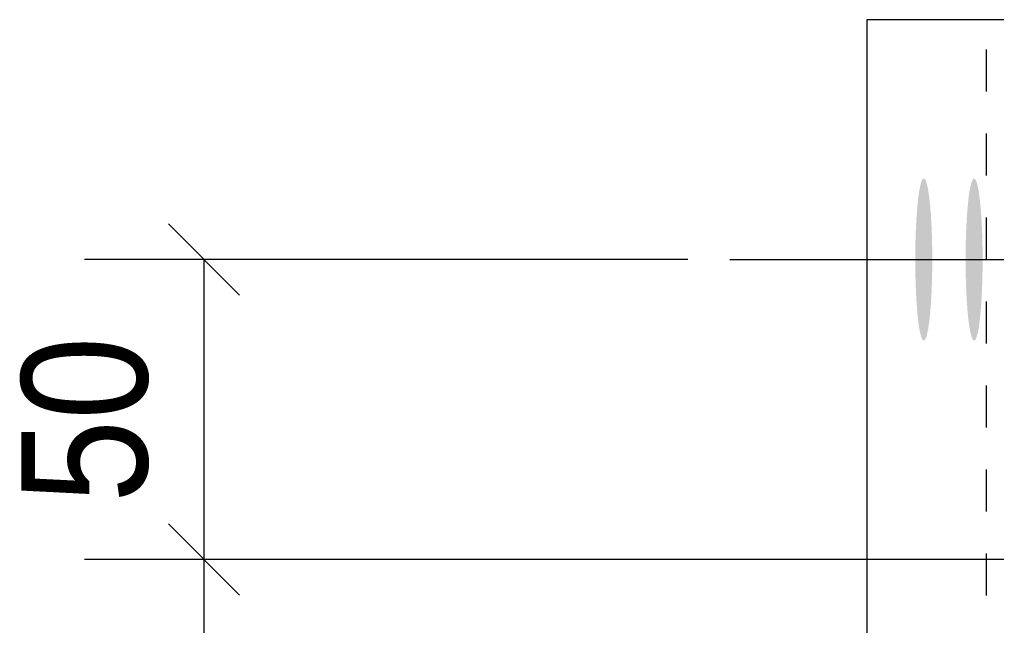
# Model space of a CAD drawing. Header units: millimetres. Extents: x 2 to 825, y 1 to 579.
# Drawn here: x 76.92 to 100.19, y 453.57 to 468 of the extents above; entities that cross this region are included whole.
import ezdxf

# ---------------------------------------------------------------- set-up
doc = ezdxf.new("R2010")
doc.units = ezdxf.units.MM
doc.linetypes.add('XKITLINE00', pattern=[0])
doc.linetypes.add('XKITLINE01', pattern=[4, 1, -1, 1, -1])
for name, color, linetype, lineweight in [('Bolt', 3, 'Continuous', 0), ('Dimensions', 7, 'Continuous', 0), ('Part', 2, 'Continuous', 0)]:
    doc.layers.add(name, color=color, linetype=linetype, lineweight=lineweight)
doc.styles.add('ARIAL', font='ARIAL.TTF')

# ---------------------------------------------------------------- blocks, each defined once
blk = doc.blocks.new('*A35')
at = {"layer": 'Bolt'}
for points in [[(98.661, 462.237), (98.661, 462.19), (98.66, 462.143), (98.66, 462.096), (98.659, 462.049), (98.659, 462.002), (98.658, 461.955), (98.657, 461.908), (98.656, 461.862), (98.655, 461.816), (98.654, 461.77), (98.652, 461.725), (98.651, 461.68), (98.649, 461.635), (98.647, 461.591), (98.646, 461.547), (98.644, 461.503), (98.642, 461.46), (98.639, 461.418), (98.637, 461.375), (98.635, 461.334), (98.632, 461.293), (98.63, 461.253), (98.627, 461.213), (98.624, 461.174), (98.621, 461.136), (98.618, 461.098), (98.615, 461.061), (98.612, 461.025), (98.609, 460.989), (98.605, 460.955), (98.602, 460.921), (98.598, 460.888), (98.595, 460.856), (98.591, 460.824), (98.587, 460.794), (98.583, 460.764), (98.579, 460.736), (98.575, 460.708), (98.571, 460.681), (98.567, 460.655), (98.563, 460.63), (98.558, 460.607), (98.554, 460.584), (98.55, 460.562), (98.545, 460.541), (98.541, 460.521), (98.536, 460.503), (98.532, 460.485), (98.527, 460.469), (98.522, 460.453), (98.517, 460.439), (98.513, 460.426), (98.508, 460.414), (98.503, 460.403), (98.498, 460.393), (98.493, 460.384), (98.488, 460.377), (98.483, 460.371), (98.479, 460.365), (98.474, 460.361), (98.469, 460.358), (98.464, 460.357), (98.459, 460.356), (98.454, 460.357), (98.449, 460.358), (98.444, 460.361), (98.439, 460.365), (98.434, 460.371), (98.429, 460.377), (98.424, 460.384), (98.419, 460.393), (98.414, 460.403), (98.41, 460.414), (98.405, 460.426), (98.4, 460.439), (98.395, 460.453), (98.391, 460.469), (98.386, 460.485), (98.381, 460.503), (98.377, 460.521), (98.372, 460.541), (98.368, 460.562), (98.363, 460.584), (98.359, 460.607), (98.355, 460.63), (98.35, 460.655), (98.346, 460.681), (98.342, 460.708), (98.338, 460.736), (98.334, 460.764), (98.33, 460.794), (98.327, 460.824), (98.323, 460.856), (98.319, 460.888), (98.316, 460.921), (98.312, 460.955), (98.309, 460.989), (98.306, 461.025), (98.302, 461.061), (98.299, 461.098), (98.296, 461.136), (98.293, 461.174), (98.291, 461.213), (98.288, 461.253), (98.285, 461.293), (98.283, 461.334), (98.28, 461.375), (98.278, 461.418), (98.276, 461.46), (98.274, 461.503), (98.272, 461.547), (98.27, 461.591), (98.268, 461.635), (98.267, 461.68), (98.265, 461.725), (98.264, 461.77), (98.262, 461.816), (98.261, 461.862), (98.26, 461.908), (98.259, 461.955), (98.259, 462.002), (98.258, 462.049), (98.257, 462.096), (98.257, 462.143), (98.257, 462.19), (98.256, 462.237), (98.256, 462.285), (98.256, 462.332), (98.257, 462.379), (98.257, 462.426), (98.257, 462.474), (98.258, 462.521), (98.259, 462.568), (98.259, 462.614), (98.26, 462.661), (98.261, 462.707), (98.262, 462.753), (98.264, 462.799), (98.265, 462.844), (98.267, 462.89), (98.268, 462.934), (98.27, 462.979), (98.272, 463.023), (98.274, 463.066), (98.276, 463.109), (98.278, 463.152), (98.28, 463.194), (98.283, 463.235), (98.285, 463.276), (98.288, 463.316), (98.291, 463.356), (98.293, 463.395), (98.296, 463.433), (98.299, 463.471), (98.302, 463.508), (98.306, 463.544), (98.309, 463.58), (98.312, 463.614), (98.316, 463.648), (98.319, 463.681), (98.323, 463.714), (98.327, 463.745), (98.33, 463.775), (98.334, 463.805), (98.338, 463.834), (98.342, 463.861), (98.346, 463.888), (98.35, 463.914), (98.355, 463.939), (98.359, 463.963), (98.363, 463.985), (98.368, 464.007), (98.372, 464.028), (98.377, 464.048), (98.381, 464.066), (98.386, 464.084), (98.391, 464.1), (98.395, 464.116), (98.4, 464.13), (98.405, 464.143), (98.41, 464.155), (98.414, 464.166), (98.419, 464.176), (98.424, 464.185), (98.429, 464.192), (98.434, 464.199), (98.439, 464.204), (98.444, 464.208), (98.449, 464.211), (98.454, 464.213), (98.459, 464.213), (98.464, 464.213), (98.469, 464.211), (98.474, 464.208), (98.479, 464.204), (98.483, 464.199), (98.488, 464.192), (98.493, 464.185), (98.498, 464.176), (98.503, 464.166), (98.508, 464.155), (98.513, 464.143), (98.517, 464.13), (98.522, 464.116), (98.527, 464.1), (98.532, 464.084), (98.536, 464.066), (98.541, 464.048), (98.545, 464.028), (98.55, 464.007), (98.554, 463.985), (98.558, 463.963), (98.563, 463.939), (98.567, 463.914), (98.571, 463.888), (98.575, 463.861), (98.579, 463.834), (98.583, 463.805), (98.587, 463.775), (98.591, 463.745), (98.595, 463.714), (98.598, 463.681), (98.602, 463.648), (98.605, 463.614), (98.609, 463.58), (98.612, 463.544), (98.615, 463.508), (98.618, 463.471), (98.621, 463.433), (98.624, 463.395), (98.627, 463.356), (98.63, 463.316), (98.632, 463.276), (98.635, 463.235), (98.637, 463.194), (98.639, 463.152), (98.642, 463.109), (98.644, 463.066), (98.646, 463.023), (98.647, 462.979), (98.649, 462.934), (98.651, 462.89), (98.652, 462.844), (98.654, 462.799), (98.655, 462.753), (98.656, 462.707), (98.657, 462.661), (98.658, 462.614), (98.659, 462.568), (98.659, 462.521), (98.66, 462.474), (98.66, 462.426), (98.661, 462.379), (98.661, 462.332), (98.661, 462.285)], [(99.86, 462.237), (99.86, 462.19), (99.859, 462.143), (99.859, 462.096), (99.858, 462.049), (99.858, 462.002), (99.857, 461.955), (99.856, 461.908), (99.855, 461.862), (99.854, 461.816), (99.852, 461.77), (99.851, 461.725), (99.85, 461.68), (99.848, 461.635), (99.846, 461.591), (99.844, 461.547), (99.842, 461.503), (99.84, 461.46), (99.838, 461.418), (99.836, 461.375), (99.834, 461.334), (99.831, 461.293), (99.828, 461.253), (99.826, 461.213), (99.823, 461.174), (99.82, 461.136), (99.817, 461.098), (99.814, 461.061), (99.811, 461.025), (99.807, 460.989), (99.804, 460.955), (99.801, 460.921), (99.797, 460.888), (99.793, 460.856), (99.79, 460.824), (99.786, 460.794), (99.782, 460.764), (99.778, 460.736), (99.774, 460.708), (99.77, 460.681), (99.766, 460.655), (99.762, 460.63), (99.757, 460.607), (99.753, 460.584), (99.748, 460.562), (99.744, 460.541), (99.739, 460.521), (99.735, 460.503), (99.73, 460.485), (99.726, 460.469), (99.721, 460.453), (99.716, 460.439), (99.711, 460.426), (99.707, 460.414), (99.702, 460.403), (99.697, 460.393), (99.692, 460.384), (99.687, 460.377), (99.682, 460.371), (99.677, 460.365), (99.672, 460.361), (99.667, 460.358), (99.662, 460.357), (99.658, 460.356), (99.653, 460.357), (99.648, 460.358), (99.643, 460.361), (99.638, 460.365), (99.633, 460.371), (99.628, 460.377), (99.623, 460.384), (99.618, 460.393), (99.613, 460.403), (99.608, 460.414), (99.604, 460.426), (99.599, 460.439), (99.594, 460.453), (99.589, 460.469), (99.585, 460.485), (99.58, 460.503), (99.576, 460.521), (99.571, 460.541), (99.567, 460.562), (99.562, 460.584), (99.558, 460.607), (99.554, 460.63), (99.549, 460.655), (99.545, 460.681), (99.541, 460.708), (99.537, 460.736), (99.533, 460.764), (99.529, 460.794), (99.525, 460.824), (99.522, 460.856), (99.518, 460.888), (99.514, 460.921), (99.511, 460.955), (99.508, 460.989), (99.504, 461.025), (99.501, 461.061), (99.498, 461.098), (99.495, 461.136), (99.492, 461.174), (99.489, 461.213), (99.487, 461.253), (99.484, 461.293), (99.481, 461.334), (99.479, 461.375), (99.477, 461.418), (99.475, 461.46), (99.473, 461.503), (99.471, 461.547), (99.469, 461.591), (99.467, 461.635), (99.465, 461.68), (99.464, 461.725), (99.463, 461.77), (99.461, 461.816), (99.46, 461.862), (99.459, 461.908), (99.458, 461.955), (99.457, 462.002), (99.457, 462.049), (99.456, 462.096), (99.456, 462.143), (99.455, 462.19), (99.455, 462.237), (99.455, 462.285), (99.455, 462.332), (99.455, 462.379), (99.456, 462.426), (99.456, 462.474), (99.457, 462.521), (99.457, 462.568), (99.458, 462.614), (99.459, 462.661), (99.46, 462.707), (99.461, 462.753), (99.463, 462.799), (99.464, 462.844), (99.465, 462.89), (99.467, 462.934), (99.469, 462.979), (99.471, 463.023), (99.473, 463.066), (99.475, 463.109), (99.477, 463.152), (99.479, 463.194), (99.481, 463.235), (99.484, 463.276), (99.487, 463.316), (99.489, 463.356), (99.492, 463.395), (99.495, 463.433), (99.498, 463.471), (99.501, 463.508), (99.504, 463.544), (99.508, 463.58), (99.511, 463.614), (99.514, 463.648), (99.518, 463.681), (99.522, 463.714), (99.525, 463.745), (99.529, 463.775), (99.533, 463.805), (99.537, 463.834), (99.541, 463.861), (99.545, 463.888), (99.549, 463.914), (99.554, 463.939), (99.558, 463.963), (99.562, 463.985), (99.567, 464.007), (99.571, 464.028), (99.576, 464.048), (99.58, 464.066), (99.585, 464.084), (99.589, 464.1), (99.594, 464.116), (99.599, 464.13), (99.604, 464.143), (99.608, 464.155), (99.613, 464.166), (99.618, 464.176), (99.623, 464.185), (99.628, 464.192), (99.633, 464.199), (99.638, 464.204), (99.643, 464.208), (99.648, 464.211), (99.653, 464.213), (99.658, 464.213), (99.662, 464.213), (99.667, 464.211), (99.672, 464.208), (99.677, 464.204), (99.682, 464.199), (99.687, 464.192), (99.692, 464.185), (99.697, 464.176), (99.702, 464.166), (99.707, 464.155), (99.711, 464.143), (99.716, 464.13), (99.721, 464.116), (99.726, 464.1), (99.73, 464.084), (99.735, 464.066), (99.739, 464.048), (99.744, 464.028), (99.748, 464.007), (99.753, 463.985), (99.757, 463.963), (99.762, 463.939), (99.766, 463.914), (99.77, 463.888), (99.774, 463.861), (99.778, 463.834), (99.782, 463.805), (99.786, 463.775), (99.79, 463.745), (99.793, 463.714), (99.797, 463.681), (99.801, 463.648), (99.804, 463.614), (99.807, 463.58), (99.811, 463.544), (99.814, 463.508), (99.817, 463.471), (99.82, 463.433), (99.823, 463.395), (99.826, 463.356), (99.828, 463.316), (99.831, 463.276), (99.834, 463.235), (99.836, 463.194), (99.838, 463.152), (99.84, 463.109), (99.842, 463.066), (99.844, 463.023), (99.846, 462.979), (99.848, 462.934), (99.85, 462.89), (99.851, 462.844), (99.852, 462.799), (99.854, 462.753), (99.855, 462.707), (99.856, 462.661), (99.857, 462.614), (99.858, 462.568), (99.858, 462.521), (99.859, 462.474), (99.859, 462.426), (99.86, 462.379), (99.86, 462.332), (99.86, 462.285)]]:
    blk.add_hatch(color=3, dxfattribs=at).paths.add_polyline_path(points, flags=17)
at = {"layer": 'Bolt', "color": 3, "linetype": 'XKITLINE00', "lineweight": 0}
for p, q in [((93.841, 462.285), (103.786, 462.285)), ((95.04, 462.285), (104.985, 462.285)), ((96.239, 462.285), (106.184, 462.285)), ((99.835, 462.285), (109.78, 462.285))]:
    blk.add_line(p, q, dxfattribs=at)
blk = doc.blocks.new('*A48')
at = {"layer": 'Part', "color": 2, "linetype": 'XKITLINE00', "lineweight": 0}
for p, q in [((97.11, 467.999), (110.741, 467.999)), ((97.11, 442.285), (97.11, 467.999))]:
    blk.add_line(p, q, dxfattribs=at)
at = {"layer": 'Part', "color": 7, "linetype": 'XKITLINE01', "lineweight": 0}
blk.add_line((99.951, 442.285), (99.951, 467.999), dxfattribs=at)
blk = doc.blocks.new('*A124')
at = {"layer": 'Dimensions', "color": 7, "linetype": 'XKITLINE00', "lineweight": 0}
for p, q in [((80.468, 455.99), (82.165, 454.293)), ((104.317, 455.142), (78.467, 455.142)), ((81.317, 447.999), (81.317, 455.142))]:
    blk.add_line(p, q, dxfattribs=at)
at = {"layer": 'Dimensions', "color": 3}
blk.add_point((81.317, 455.142), dxfattribs=at)
blk = doc.blocks.new('*A125')
at = {"layer": 'Dimensions', "color": 7, "linetype": 'XKITLINE00', "lineweight": 0}
for p, q in [((80.468, 463.133), (82.165, 461.436)), ((92.841, 462.285), (78.467, 462.285)), ((81.317, 455.142), (81.317, 462.285)), ((80.468, 455.99), (82.165, 454.293)), ((104.317, 455.142), (78.467, 455.142))]:
    blk.add_line(p, q, dxfattribs=at)
at = {"layer": 'Dimensions', "color": 3}
for p in [(81.317, 462.285), (81.317, 455.142)]:
    blk.add_point(p, dxfattribs=at)
at = {"layer": 'Dimensions', "color": 3, "style": 'ARIAL', "width": 0.85}
blk.add_text('50', height=3, rotation=90.0002, dxfattribs=at).set_placement((79.967, 456.488))

msp = doc.modelspace()

# ---------------------------------------------------------------- block references
at = {"lineweight": 0}
for name in ['*A48', '*A35', '*A125', '*A124']:
    msp.add_blockref(name, (0, 0), dxfattribs=at)

doc.saveas('drawing.dxf')
